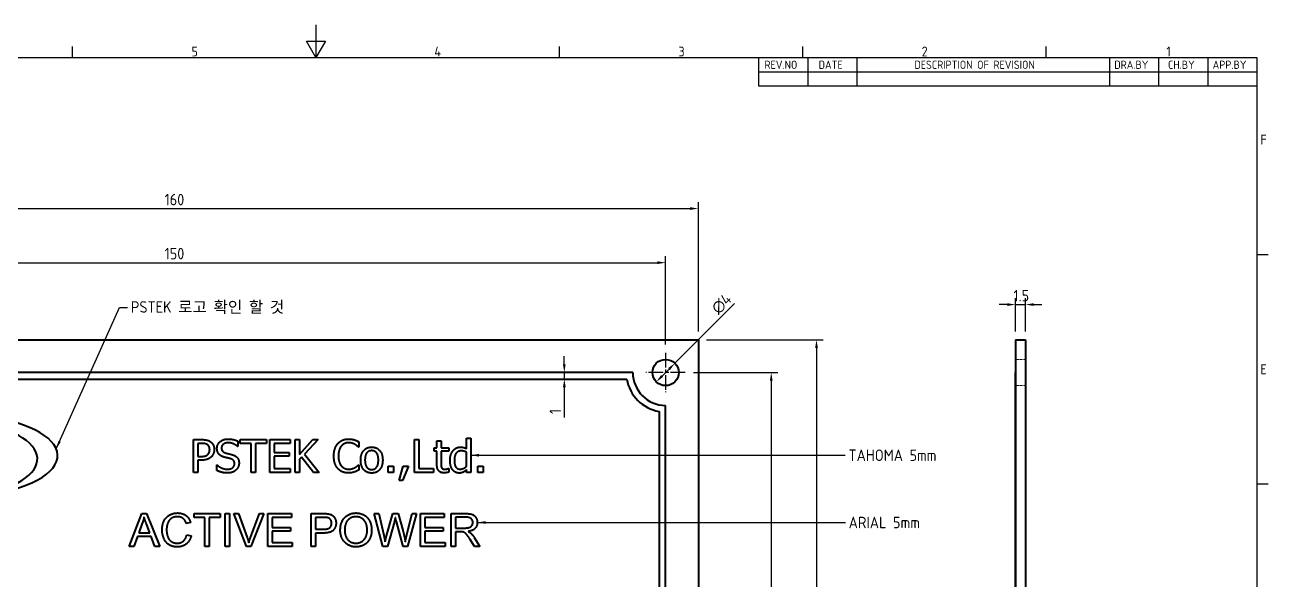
# Model space of a CAD drawing. Header units: millimetres. Extents: x 0 to 297, y 0 to 210.
# Drawn here: x 104.1 to 293.7, y 125.3 to 210 of the extents above; entities that cross this region are included whole.
import ezdxf

# ---------------------------------------------------------------- set-up
doc = ezdxf.new("R2010")
doc.units = ezdxf.units.MM
doc.header["$LTSCALE"] = 0.5
doc.linetypes.add('CHAIN', pattern=[0.3543, 0.2362, -0.0295, 0.0591, -0.0295])
doc.linetypes.add('DASHED', pattern=[0.2067, 0.1654, -0.0413])
doc.layers.get('0').update_dxf_attribs({"color": 3, "lineweight": 25})
for name, color, linetype, lineweight in [('가려진 것(ISO)', 2, 'DASHED', 18), ('가려진 좁은 것(ISO)', 2, 'DASHED', 18), ('가시적인 것(ISO)', 3, 'Continuous', 40), ('경계(ISO)', 7, 'Continuous', 25), ('기호(ISO)', 5, 'Continuous', 25), ('중심 표식(ISO)', 1, 'Continuous', 25), ('치수(ISO)', 2, 'Continuous', 25)]:
    doc.layers.add(name, color=color, linetype=linetype, lineweight=lineweight)
doc.styles.add('ISO Proportiona M2B', font='isocp.shx')
doc.styles.add('문자 텍스트_M2B', font='isocp.shx')
doc.styles.add('치수 텍스트_PSTEK_POSCO', font='isocp.shx')
doc.dimstyles.new('치수_PSTEK_POSCO', dxfattribs={"dimscale": 0.5, "dimtxt": 3.5, "dimasz": 2.5, "dimexe": 2, "dimexo": 2.5, "dimgap": 1, "dimtad": 1, "dimrnd": 1e-08, "dimdsep": 46, "dimtxsty": '치수 텍스트_PSTEK_POSCO', "dimcen": 0.09, "dimdle": 10, "dimclrd": 7, "dimclre": 7, "dimclrt": 2, "dimadec": 1, "dimazin": 2, "dimtfac": 1, "dimtmove": 0, "dimatfit": 3, "dimfxl": 0, "dimtolj": 1, "dimlwd": -1, "dimlwe": -1, "dimarcsym": 0})
doc.dimstyles.new('치수_PSTEK_POSCO$7', dxfattribs={"dimscale": 0.5, "dimtxt": 3.5, "dimasz": 2.5, "dimexe": 2, "dimexo": 2.5, "dimgap": 1, "dimtad": 1, "dimrnd": 1e-08, "dimdsep": 46, "dimtxsty": '치수 텍스트_PSTEK_POSCO', "dimcen": 0.09, "dimdle": 10, "dimclrd": 7, "dimclre": 7, "dimclrt": 2, "dimadec": 1, "dimazin": 2, "dimtfac": 1, "dimtmove": 0, "dimatfit": 3, "dimfxl": 0, "dimtolj": 1, "dimlwd": -1, "dimlwe": -1, "dimarcsym": 0})

# ---------------------------------------------------------------- blocks, each defined once
blk = doc.blocks.new('경계 Default Border')
at = {"layer": '경계(ISO)'}
for p, q in [((222.75, 410), (222.75, 413.4)), ((371.25, 410), (371.25, 413.4)), ((445.5, 410), (445.5, 413.4)), ((519.75, 410), (519.75, 413.4)), ((584, 350), (587.4, 350)), ((584, 280), (587.4, 280))]:
    blk.add_line(p, q, dxfattribs=at)
at = {"layer": '경계(ISO)', "flags": 128}
for points in [[(297, 420), (297, 410), (294.11, 415), (299.89, 415), (297, 410)], [(10, 10), (10, 410), (584, 410), (584, 10), (10, 10)]]:
    blk.add_lwpolyline(points, dxfattribs=at)
at = {"layer": '경계(ISO)', "color": 2, "char_height": 3, "attachment_point": 7, "style": '문자 텍스트_M2B'}
for s, insert in [('5', (259.02, 410.37)), ('4', (333.1, 410.4)), ('3', (407.54, 410.37)), ('2', (481.75, 410.37)), ('1', (556.36, 410.4)), ('F', (585.04, 383.5)), ('E', (585.04, 313.47))]:
    blk.add_mtext(s, dxfattribs=dict(at, insert=insert))
blk = doc.blocks.new('리비전 내역')
at = {"layer": '기호(ISO)'}
for p, q in [((432, 410), (584, 410)), ((432, 410), (432, 405.72)), ((447, 410), (447, 405.72)), ((462, 410), (462, 405.72)), ((539, 410), (539, 405.72)), ((554, 410), (554, 405.72)), ((569, 410), (569, 405.72)), ((584, 410), (584, 405.72)), ((432, 405.72), (584, 405.72)), ((432, 405.72), (432, 401.44)), ((447, 405.72), (447, 401.44)), ((462, 405.72), (462, 401.44)), ((539, 405.72), (539, 401.44)), ((554, 405.72), (554, 401.44)), ((569, 405.72), (569, 401.44)), ((584, 405.72), (584, 401.44)), ((432, 401.44), (584, 401.44))]:
    blk.add_line(p, q, dxfattribs=at)
at = {"layer": '기호(ISO)', "color": 2, "char_height": 2.5, "attachment_point": 7, "style": 'ISO Proportiona M2B'}
for s, insert in [('REV.NO', (433.79, 406.58)), ('DATE', (450.31, 406.58)), ('DESCRIPTION OF REVISION', (479.51, 406.58)), ('DRA.BY', (540.48, 406.58)), ('CH.BY', (556.86, 406.58)), ('APP.BY', (570.48, 406.58))]:
    blk.add_mtext(s, dxfattribs=dict(at, insert=insert))
blk = doc.blocks.new('*D22')
at = {"layer": 'Defpoints', "color": 0, "transparency": 16777216}
for p in [(201.81, 173.74), (51.81, 159.99), (201.81, 159.99)]:
    blk.add_point(p, dxfattribs=at)
at = {"layer": '치수(ISO)', "color": 7, "transparency": 16777216}
for p, q in [((51.81, 161.24), (51.81, 174.74)), ((201.81, 161.24), (201.81, 174.74)), ((53.06, 173.74), (200.56, 173.74))]:
    blk.add_line(p, q, dxfattribs=at)
for points in [[(53.06, 173.95), (53.06, 173.53), (51.81, 173.74)], [(200.56, 173.95), (200.56, 173.53), (201.81, 173.74)]]:
    blk.add_solid(points, dxfattribs=at)
at = {"layer": '치수(ISO)', "color": 2, "transparency": 16777216, "insert": (125.41, 175.12), "char_height": 1.75, "attachment_point": 4, "style": '치수 텍스트_PSTEK_POSCO'}
blk.add_mtext('\\A1;150', dxfattribs=at)
blk = doc.blocks.new('*D23')
at = {"layer": 'Defpoints', "color": 0, "transparency": 16777216}
for p in [(206.81, 181.99), (46.81, 161.99), (206.81, 161.99)]:
    blk.add_point(p, dxfattribs=at)
at = {"layer": '치수(ISO)', "color": 7, "transparency": 16777216}
for p, q in [((46.81, 163.24), (46.81, 182.99)), ((206.81, 163.24), (206.81, 182.99)), ((48.06, 181.99), (205.56, 181.99))]:
    blk.add_line(p, q, dxfattribs=at)
for points in [[(48.06, 182.2), (48.06, 181.78), (46.81, 181.99)], [(205.56, 182.2), (205.56, 181.78), (206.81, 181.99)]]:
    blk.add_solid(points, dxfattribs=at)
at = {"layer": '치수(ISO)', "color": 2, "transparency": 16777216, "insert": (125.41, 183.36), "char_height": 1.75, "attachment_point": 4, "style": '치수 텍스트_PSTEK_POSCO'}
blk.add_mtext('\\A1;160', dxfattribs=at)
blk = doc.blocks.new('*D24')
at = {"layer": 'Defpoints', "color": 0, "transparency": 16777216}
for p in [(204.81, 156.99), (204.81, 46.99), (217.93, 46.99)]:
    blk.add_point(p, dxfattribs=at)
at = {"layer": '치수(ISO)', "color": 7, "transparency": 16777216}
for p, q in [((206.06, 156.99), (218.93, 156.99)), ((217.93, 155.74), (217.93, 48.24)), ((206.06, 46.99), (218.93, 46.99))]:
    blk.add_line(p, q, dxfattribs=at)
for points in [[(217.72, 155.74), (218.14, 155.74), (217.93, 156.99)], [(217.72, 48.24), (218.14, 48.24), (217.93, 46.99)]]:
    blk.add_solid(points, dxfattribs=at)
at = {"layer": '치수(ISO)', "color": 2, "transparency": 16777216, "insert": (216.56, 100.76), "char_height": 1.75, "attachment_point": 4, "rotation": 90, "style": '치수 텍스트_PSTEK_POSCO'}
blk.add_mtext('\\A1;110', dxfattribs=at)
blk = doc.blocks.new('*D25')
at = {"layer": 'Defpoints', "color": 0, "transparency": 16777216}
for p in [(206.81, 161.99), (206.81, 41.99), (224.83, 41.99)]:
    blk.add_point(p, dxfattribs=at)
at = {"layer": '치수(ISO)', "color": 7, "transparency": 16777216}
for p, q in [((208.06, 161.99), (225.83, 161.99)), ((224.83, 160.74), (224.83, 43.24)), ((208.06, 41.99), (225.83, 41.99))]:
    blk.add_line(p, q, dxfattribs=at)
for points in [[(224.62, 160.74), (225.04, 160.74), (224.83, 161.99)], [(224.62, 43.24), (225.04, 43.24), (224.83, 41.99)]]:
    blk.add_solid(points, dxfattribs=at)
at = {"layer": '치수(ISO)', "color": 2, "transparency": 16777216, "insert": (223.46, 100.59), "char_height": 1.75, "attachment_point": 4, "rotation": 90, "style": '치수 텍스트_PSTEK_POSCO'}
blk.add_mtext('\\A1;120', dxfattribs=at)
blk = doc.blocks.new('*D33')
at = {"layer": 'Defpoints', "color": 0, "transparency": 16777216}
for p in [(186.37, 156.99), (188.57, 156.99), (188.63, 155.99)]:
    blk.add_point(p, dxfattribs=at)
at = {"layer": '치수(ISO)', "color": 7, "transparency": 16777216}
for p, q in [((186.37, 158.24), (186.37, 159.49)), ((186.37, 156.99), (186.37, 155.99)), ((186.37, 154.74), (186.37, 150.15))]:
    blk.add_line(p, q, dxfattribs=at)
for points in [[(186.16, 158.24), (186.58, 158.24), (186.37, 156.99)], [(186.16, 154.74), (186.58, 154.74), (186.37, 155.99)]]:
    blk.add_solid(points, dxfattribs=at)
at = {"layer": '치수(ISO)', "color": 2, "transparency": 16777216, "insert": (184.99, 150.65), "char_height": 1.75, "attachment_point": 4, "rotation": 90, "style": '치수 텍스트_PSTEK_POSCO'}
blk.add_mtext('\\A1;1', dxfattribs=at)
blk = doc.blocks.new('*D36')
at = {"layer": 'Defpoints', "color": 0, "transparency": 16777216}
for p in [(203.23, 158.4), (200.4, 155.57)]:
    blk.add_point(p, dxfattribs=at)
at = {"layer": '치수(ISO)', "color": 7, "transparency": 16777216}
for p, q in [((203.23, 158.4), (212.32, 167.49)), ((201.28, 156.46), (202.34, 157.52))]:
    blk.add_line(p, q, dxfattribs=at)
for points in [[(202.2, 157.67), (202.49, 157.37), (203.23, 158.4)], [(201.14, 156.61), (201.43, 156.31), (200.4, 155.57)]]:
    blk.add_solid(points, dxfattribs=at)
at = {"layer": '치수(ISO)', "color": 2, "transparency": 16777216, "insert": (209.26, 166.38), "char_height": 1.75, "attachment_point": 4, "rotation": 45, "style": '치수 텍스트_PSTEK_POSCO'}
blk.add_mtext('\\A1;∅4', dxfattribs=at)
blk = doc.blocks.new('*D37')
at = {"layer": 'Defpoints', "color": 0, "transparency": 16777216}
for p in [(256.69, 167.35), (255.19, 161.99), (256.69, 161.99)]:
    blk.add_point(p, dxfattribs=at)
at = {"layer": '치수(ISO)', "color": 7, "transparency": 16777216}
for p, q in [((253.94, 167.35), (252.69, 167.35)), ((255.19, 163.24), (255.19, 168.35)), ((255.19, 167.35), (256.69, 167.35)), ((256.69, 163.24), (256.69, 168.35)), ((257.94, 167.35), (259.19, 167.35))]:
    blk.add_line(p, q, dxfattribs=at)
for points in [[(253.94, 167.56), (253.94, 167.14), (255.19, 167.35)], [(257.94, 167.56), (257.94, 167.14), (256.69, 167.35)]]:
    blk.add_solid(points, dxfattribs=at)
at = {"layer": '치수(ISO)', "color": 2, "transparency": 16777216, "insert": (254.86, 168.72), "char_height": 1.75, "attachment_point": 4, "style": '치수 텍스트_PSTEK_POSCO'}
blk.add_mtext('\\A1;1.5', dxfattribs=at)

msp = doc.modelspace()

# ---------------------------------------------------------------- linework, layer by layer
at = {"layer": '가려진 것(ISO)', "ltscale": 5.71399}
for p, q in [((255.1935, 158.9881), (256.6935, 158.9881)), ((255.1935, 154.9881), (256.6935, 154.9881))]:
    msp.add_line(p, q, dxfattribs=at)
at = {"layer": '가려진 것(ISO)', "ltscale": 0.037994}
for p, q in [((255.1935, 155.9881), (255.1835, 155.9881)), ((255.1935, 151.072), (255.1835, 151.072)), ((255.1935, 150.6432), (255.1835, 150.6432)), ((255.1935, 149.8652), (255.1835, 149.8652)), ((255.1935, 147.0465), (255.1835, 147.0465)), ((255.1935, 146.8684), (255.1835, 146.8684)), ((255.2035, 146.9881), (255.1935, 146.9881)), ((255.2035, 146.8544), (255.1935, 146.8544)), ((255.2035, 146.7653), (255.1935, 146.7653)), ((255.2035, 146.7248), (255.1935, 146.7248)), ((255.2035, 146.5951), (255.1935, 146.5951)), ((255.2035, 146.5303), (255.1935, 146.5303)), ((255.2035, 146.433), (255.1935, 146.433)), ((255.2035, 146.2872), (255.1935, 146.2872)), ((255.2035, 146.2791), (255.1935, 146.2791)), ((255.2035, 146.1899), (255.1935, 146.1899)), ((255.2035, 146.1737), (255.1935, 146.1737)), ((255.2035, 145.7361), (255.1935, 145.7361)), ((255.2035, 145.6308), (255.1935, 145.6308)), ((255.2035, 145.6226), (255.1935, 145.6226)), ((255.2035, 145.5173), (255.1935, 145.5173)), ((255.2035, 145.3674), (255.1935, 145.3674)), ((255.2035, 145.0797), (255.1935, 145.0797)), ((255.2035, 145.0432), (255.1935, 145.0432)), ((255.2035, 144.9946), (255.1935, 144.9946)), ((255.2035, 144.8447), (255.1935, 144.8447)), ((255.2035, 144.8042), (255.1935, 144.8042)), ((255.2035, 144.5327), (255.1935, 144.5327)), ((255.2035, 144.4962), (255.1935, 144.4962)), ((255.2035, 144.4679), (255.1935, 144.4679)), ((255.2035, 144.2126), (255.1935, 144.2126)), ((255.2035, 144.1964), (255.1935, 144.1964)), ((255.1935, 143.9881), (255.1835, 143.9881)), ((255.1935, 142.9249), (255.1835, 142.9249)), ((255.1935, 142.4338), (255.1835, 142.4338)), ((255.2035, 144.091), (255.1935, 144.091)), ((255.2035, 143.7628), (255.1935, 143.7628)), ((255.2035, 143.6291), (255.1935, 143.6291)), ((255.2035, 142.8998), (255.1935, 142.8998)), ((255.2035, 142.7215), (255.1935, 142.7215)), ((255.2035, 142.6769), (255.1935, 142.6769)), ((255.2035, 142.4987), (255.1935, 142.4987)), ((255.2035, 142.4784), (255.1935, 142.4784)), ((255.2035, 142.365), (255.1935, 142.365)), ((255.2035, 142.3568), (255.1935, 142.3568)), ((255.2035, 142.2596), (255.1935, 142.2596)), ((255.2035, 142.2515), (255.1935, 142.2515)), ((255.2035, 142.2434), (255.1935, 142.2434)), ((255.2035, 142.2029), (255.1935, 142.2029)), ((255.1935, 141.9299), (255.1835, 141.9299)), ((255.1935, 140.719), (255.1835, 140.719)), ((255.1935, 140.7096), (255.1835, 140.7096)), ((255.2035, 142.1462), (255.1935, 142.1462)), ((255.2035, 142.1056), (255.1935, 142.1056)), ((255.2035, 142.0651), (255.1935, 142.0651)), ((255.2035, 141.822), (255.1935, 141.822)), ((255.2035, 141.7977), (255.1935, 141.7977)), ((255.2035, 141.7653), (255.1935, 141.7653)), ((255.2035, 141.6923), (255.1935, 141.6923)), ((255.2035, 141.6761), (255.1935, 141.6761)), ((255.2035, 141.6599), (255.1935, 141.6599)), ((255.2035, 140.5214), (255.1935, 140.5214)), ((255.1935, 139.5899), (255.1835, 139.5899)), ((255.1935, 139.3749), (255.1835, 139.3749)), ((255.1935, 139.3545), (255.1835, 139.3545)), ((255.1935, 138.767), (255.1835, 138.767)), ((255.1935, 138.6722), (255.1835, 138.6722)), ((255.1935, 138.6558), (255.1835, 138.6558)), ((255.1935, 138.442), (255.1835, 138.442)), ((255.1935, 137.5607), (255.1835, 137.5607)), ((255.1935, 137.4779), (255.1835, 137.4779)), ((255.1935, 137.0291), (255.1835, 137.0291)), ((255.1935, 135.9659), (255.1835, 135.9659)), ((255.2035, 135.5739), (255.1935, 135.5739)), ((255.2035, 135.4862), (255.1935, 135.4862)), ((255.2035, 135.4367), (255.1935, 135.4367)), ((255.2035, 135.1876), (255.1935, 135.1876)), ((255.2035, 135.173), (255.1935, 135.173)), ((255.2035, 135.1701), (255.1935, 135.1701)), ((255.2035, 135.1672), (255.1935, 135.1672)), ((255.2035, 135.1468), (255.1935, 135.1468)), ((255.2035, 135.1294), (255.1935, 135.1294)), ((255.2035, 135.1119), (255.1935, 135.1119)), ((255.2035, 135.109), (255.1935, 135.109)), ((255.2035, 135.077), (255.1935, 135.077)), ((255.2035, 135.0741), (255.1935, 135.0741)), ((255.2035, 135.0625), (255.1935, 135.0625)), ((255.2035, 135.048), (255.1935, 135.048)), ((255.2035, 135.0451), (255.1935, 135.0451)), ((255.2035, 135.0421), (255.1935, 135.0421)), ((255.2035, 135.0305), (255.1935, 135.0305)), ((255.2035, 135.006), (255.1935, 135.006)), ((255.2035, 135.0043), (255.1935, 135.0043)), ((255.2035, 134.9603), (255.1935, 134.9603)), ((255.2035, 134.9491), (255.1935, 134.9491)), ((255.2035, 134.9336), (255.1935, 134.9336)), ((255.2035, 134.9142), (255.1935, 134.9142)), ((255.2035, 134.8955), (255.1935, 134.8955)), ((255.2035, 134.8841), (255.1935, 134.8841)), ((255.2035, 134.7077), (255.1935, 134.7077)), ((255.2035, 134.6786), (255.1935, 134.6786)), ((255.2035, 134.5943), (255.1935, 134.5943)), ((255.2035, 134.5768), (255.1935, 134.5768)), ((255.2035, 134.5274), (255.1935, 134.5274)), ((255.2035, 134.4983), (255.1935, 134.4983)), ((255.2035, 134.4605), (255.1935, 134.4605)), ((255.2035, 134.3965), (255.1935, 134.3965)), ((255.2035, 134.3907), (255.1935, 134.3907)), ((255.2035, 134.3326), (255.1935, 134.3326)), ((255.2035, 134.2977), (255.1935, 134.2977)), ((255.2035, 134.2918), (255.1935, 134.2918)), ((255.2035, 134.2569), (255.1935, 134.2569)), ((255.2035, 134.2424), (255.1935, 134.2424)), ((255.2035, 134.2279), (255.1935, 134.2279)), ((255.2035, 134.2133), (255.1935, 134.2133)), ((255.2035, 134.1901), (255.1935, 134.1901)), ((255.2035, 134.1181), (255.1935, 134.1181)), ((255.2035, 134.0417), (255.1935, 134.0417)), ((255.2035, 134.0388), (255.1935, 134.0388)), ((255.2035, 133.9923), (255.1935, 133.9923)), ((255.2035, 133.9894), (255.1935, 133.9894)), ((255.2035, 133.9618), (255.1935, 133.9618)), ((255.2035, 133.8847), (255.1935, 133.8847)), ((255.2035, 133.716), (255.1935, 133.716)), ((255.2035, 133.6899), (255.1935, 133.6899)), ((255.2035, 133.655), (255.1935, 133.655)), ((255.2035, 133.652), (255.1935, 133.652)), ((255.2035, 133.6142), (255.1935, 133.6142)), ((255.2035, 133.5881), (255.1935, 133.5881)), ((255.2035, 133.4281), (255.1935, 133.4281)), ((255.2035, 133.4078), (255.1935, 133.4078)), ((255.2035, 133.3673), (255.1935, 133.3673)), ((255.2035, 133.3583), (255.1935, 133.3583)), ((255.2035, 133.3176), (255.1935, 133.3176)), ((255.2035, 133.2798), (255.1935, 133.2798)), ((255.2035, 133.2797), (255.1935, 133.2797)), ((255.2035, 133.2711), (255.1935, 133.2711)), ((255.2035, 133.2594), (255.1935, 133.2594)), ((255.2035, 133.242), (255.1935, 133.242)), ((255.2035, 133.2245), (255.1935, 133.2245)), ((255.2035, 133.1082), (255.1935, 133.1082)), ((255.2035, 133.0966), (255.1935, 133.0966)), ((255.2035, 133.0646), (255.1935, 133.0646)), ((255.2035, 133.021), (255.1935, 133.021)), ((255.2035, 132.925), (255.1935, 132.925)), ((255.2035, 132.8785), (255.1935, 132.8785)), ((255.2035, 132.8639), (255.1935, 132.8639)), ((255.2035, 132.861), (255.1935, 132.861)), ((255.2035, 132.8302), (255.1935, 132.8302)), ((255.2035, 132.7766), (255.1935, 132.7766)), ((255.2035, 132.7614), (255.1935, 132.7614)), ((255.2035, 132.7331), (255.1935, 132.7331)), ((255.1935, 131.8128), (255.1835, 131.8128)), ((255.2035, 132.708), (255.1935, 132.708)), ((255.2035, 132.6852), (255.1935, 132.6852)), ((255.2035, 132.5365), (255.1935, 132.5365)), ((255.2035, 132.5175), (255.1935, 132.5175)), ((255.2035, 132.5137), (255.1935, 132.5137)), ((255.2035, 132.4422), (255.1935, 132.4422)), ((255.2035, 132.3957), (255.1935, 132.3957)), ((255.2035, 132.2431), (255.1935, 132.2431)), ((255.2035, 132.0754), (255.1935, 132.0754)), ((255.2035, 131.9992), (255.1935, 131.9992)), ((255.2035, 131.1836), (255.1935, 131.1836)), ((255.2035, 131.0769), (255.1935, 131.0769)), ((255.2035, 131.0388), (255.1935, 131.0388)), ((255.2035, 130.9702), (255.1935, 130.9702)), ((255.2035, 130.4862), (255.1935, 130.4862)), ((255.2035, 130.4024), (255.1935, 130.4024))]:
    msp.add_line(p, q, dxfattribs=at)
at = {"layer": '가려진 것(ISO)', "ltscale": 13.761047}
msp.add_line((255.2035, 146.9881), (255.2035, 142.7215), dxfattribs=at)
at = {"layer": '가려진 것(ISO)', "ltscale": 3.642594}
msp.add_line((255.2035, 142.7215), (255.2035, 141.7653), dxfattribs=at)
at = {"layer": '가려진 것(ISO)', "ltscale": 4.71647}
msp.add_line((255.2035, 141.6599), (255.2035, 140.5214), dxfattribs=at)
at = {"layer": '가려진 것(ISO)', "ltscale": 6.141645}
msp.add_line((255.2035, 131.8467), (255.2035, 130.4862), dxfattribs=at)
at = {"layer": '가려진 것(ISO)', "ltscale": 2.146975}
msp.add_open_spline([(255.2035, 141.7653), (255.2035, 141.7238), (255.2035, 141.704), (255.2035, 141.6686), (255.2035, 141.6634), (255.2035, 141.6599)], degree=3, knots=[-0.045557975, -0.045557975, -0.045557975, -0.045557975, -0.0331323017, -0.0331323017, 0, 0, 0, 0], dxfattribs=at)
at = {"layer": '가려진 것(ISO)', "ltscale": 2.608099}
msp.add_open_spline([(255.2035, 135.5739), (255.2035, 135.5676), (255.2035, 135.5583), (255.2035, 135.5134), (255.2035, 135.5007), (255.2035, 135.4862)], degree=3, knots=[-0.810445544, -0.810445544, -0.810445544, -0.810445544, -0.633998641, -0.633998641, -0.577875403, -0.577875403, -0.577875403, -0.577875403], dxfattribs=at)
at = {"layer": '가려진 것(ISO)', "ltscale": 12.419919}
msp.add_open_spline([(255.2035, 135.4862), (255.2035, 135.4638), (255.2035, 135.4302), (255.2035, 135.2903), (255.2035, 135.2121), (255.2035, 134.9628), (255.2035, 134.7941), (255.2035, 134.5026), (255.2035, 134.3155), (255.2035, 134.1219)], degree=3, knots=[-0.160400154, -0.160400154, -0.160400154, -0.160400154, -0.12035062, -0.12035062, -0.094755717, -0.094755717, -0.058070888, -0.058070888, 0, 0, 0, 0], dxfattribs=at)
at = {"layer": '가려진 것(ISO)', "ltscale": 10.480881}
msp.add_open_spline([(255.2035, 134.1219), (255.2035, 133.9696), (255.2035, 133.8193), (255.2035, 133.5365), (255.2035, 133.4107), (255.2035, 133.1629), (255.2035, 133.061), (255.2035, 132.861), (255.2035, 132.7961), (255.2035, 132.7614)], degree=3, knots=[-0.216925699, -0.216925699, -0.216925699, -0.216925699, -0.171484009, -0.171484009, -0.127789372, -0.127789372, -0.076000963, -0.076000963, 0, 0, 0, 0], dxfattribs=at)
at = {"layer": '가려진 것(ISO)', "ltscale": 1.785614}
msp.add_open_spline([(255.2035, 132.7614), (255.2035, 132.7239), (255.2035, 132.682), (255.2035, 132.6004), (255.2035, 132.559), (255.2035, 132.5137)], degree=3, knots=[-0.0462646912, -0.0462646912, -0.0462646912, -0.0462646912, -0.0204934802, -0.0204934802, 0, 0, 0, 0], dxfattribs=at)
at = {"layer": '가려진 것(ISO)', "ltscale": 3.298642}
msp.add_open_spline([(255.2035, 132.5137), (255.2035, 132.4207), (255.2035, 132.3195), (255.2035, 132.097), (255.2035, 131.9734), (255.2035, 131.8467)], degree=3, knots=[-0.086452578, -0.086452578, -0.086452578, -0.086452578, -0.0452874989, -0.0452874989, 0, 0, 0, 0], dxfattribs=at)
at = {"layer": '가려진 것(ISO)', "ltscale": 2.513129}
msp.add_open_spline([(255.2035, 130.4862), (255.2035, 130.4298), (255.2035, 130.4134), (255.2035, 130.4024)], degree=3, dxfattribs=at)
at = {"layer": '가려진 좁은 것(ISO)', "ltscale": 0.037994}
for p, q in [((255.2035, 146.4533), (255.1935, 146.4533)), ((255.2035, 146.1656), (255.1935, 146.1656)), ((255.2035, 146.0481), (255.1935, 146.0481)), ((255.2035, 145.9995), (255.1935, 145.9995)), ((255.2035, 145.7726), (255.1935, 145.7726)), ((255.2035, 145.493), (255.1935, 145.493)), ((255.2035, 145.4241), (255.1935, 145.4241)), ((255.2035, 145.258), (255.1935, 145.258)), ((255.2035, 145.2377), (255.1935, 145.2377)), ((255.2035, 145.1), (255.1935, 145.1)), ((255.2035, 144.715), (255.1935, 144.715)), ((255.2035, 144.5205), (255.1935, 144.5205)), ((255.2035, 144.4517), (255.1935, 144.4517)), ((255.2035, 144.2612), (255.1935, 144.2612)), ((255.2035, 144.1478), (255.1935, 144.1478)), ((255.2035, 144.0789), (255.1935, 144.0789)), ((255.2035, 143.852), (255.1935, 143.852)), ((255.2035, 143.6413), (255.1935, 143.6413)), ((255.2035, 143.6251), (255.1935, 143.6251)), ((255.2035, 143.6129), (255.1935, 143.6129)), ((255.2035, 143.2077), (255.1935, 143.2077)), ((255.2035, 143.1915), (255.1935, 143.1915)), ((255.2035, 143.0862), (255.1935, 143.0862)), ((255.2035, 142.916), (255.1935, 142.916)), ((255.2035, 142.7499), (255.1935, 142.7499)), ((255.2035, 142.3325), (255.1935, 142.3325)), ((255.1935, 141.8618), (255.1835, 141.8618)), ((255.2035, 142.1624), (255.1935, 142.1624)), ((255.2035, 142.1299), (255.1935, 142.1299)), ((255.2035, 141.7936), (255.1935, 141.7936)), ((255.1935, 139.7354), (255.1835, 139.7354)), ((255.2035, 135.1003), (255.1935, 135.1003)), ((255.2035, 135.0392), (255.1935, 135.0392)), ((255.2035, 134.9927), (255.1935, 134.9927)), ((255.2035, 134.984), (255.1935, 134.984)), ((255.2035, 134.9694), (255.1935, 134.9694)), ((255.2035, 134.9549), (255.1935, 134.9549)), ((255.2035, 134.8498), (255.1935, 134.8498)), ((255.2035, 134.8269), (255.1935, 134.8269)), ((255.2035, 134.7426), (255.1935, 134.7426)), ((255.2035, 134.7106), (255.1935, 134.7106)), ((255.2035, 134.4431), (255.1935, 134.4431)), ((255.2035, 134.4111), (255.1935, 134.4111)), ((255.2035, 134.3413), (255.1935, 134.3413)), ((255.2035, 134.2972), (255.1935, 134.2972)), ((255.2035, 134.1959), (255.1935, 134.1959)), ((255.2035, 134.1219), (255.1935, 134.1219)), ((255.2035, 134.0381), (255.1935, 134.0381)), ((255.2035, 134.019), (255.1935, 134.019)), ((255.2035, 134.0039), (255.1935, 134.0039)), ((255.2035, 134.0038), (255.1935, 134.0038)), ((255.2035, 134.001), (255.1935, 134.001)), ((255.2035, 133.9865), (255.1935, 133.9865)), ((255.2035, 133.9603), (255.1935, 133.9603)), ((255.2035, 133.9237), (255.1935, 133.9237)), ((255.2035, 133.8789), (255.1935, 133.8789)), ((255.2035, 133.8265), (255.1935, 133.8265)), ((255.2035, 133.6666), (255.1935, 133.6666)), ((255.2035, 133.3438), (255.1935, 133.3438)), ((255.2035, 133.3292), (255.1935, 133.3292)), ((255.2035, 133.2304), (255.1935, 133.2304)), ((255.2035, 133.1664), (255.1935, 133.1664)), ((255.2035, 133.1431), (255.1935, 133.1431)), ((255.2035, 133.0281), (255.1935, 133.0281)), ((255.2035, 133.0243), (255.1935, 133.0243)), ((255.2035, 132.9862), (255.1935, 132.9862)), ((255.2035, 132.9786), (255.1935, 132.9786)), ((255.2035, 132.9557), (255.1935, 132.9557)), ((255.2035, 132.9425), (255.1935, 132.9425)), ((255.2035, 132.9214), (255.1935, 132.9214)), ((255.2035, 132.9138), (255.1935, 132.9138)), ((255.2035, 132.8407), (255.1935, 132.8407)), ((255.2035, 132.8349), (255.1935, 132.8349)), ((255.2035, 132.2736), (255.1935, 132.2736)), ((255.2035, 132.2088), (255.1935, 132.2088)), ((255.2035, 132.1097), (255.1935, 132.1097)), ((255.2035, 131.8544), (255.1935, 131.8544)), ((255.2035, 131.8467), (255.1935, 131.8467)), ((255.2035, 131.5266), (255.1935, 131.5266))]:
    msp.add_line(p, q, dxfattribs=at)
at = {"layer": '가시적인 것(ISO)'}
for p, q in [((46.8147, 161.9881), (206.8147, 161.9881)), ((206.8147, 161.9881), (206.8147, 41.9881)), ((255.1935, 161.9881), (255.1935, 41.9881)), ((255.1935, 161.9881), (256.6935, 161.9881)), ((256.6935, 161.9881), (256.6935, 41.9881)), ((196.8147, 156.9881), (56.8147, 156.9881)), ((57.7307, 155.9881), (195.8986, 155.9881)), ((255.1835, 151.9881), (255.1835, 156.9881)), ((255.1935, 156.9881), (255.1835, 156.9881)), ((201.8147, 51.9881), (201.8147, 151.9881)), ((255.1835, 51.9881), (255.1835, 151.9881)), ((255.1935, 151.9881), (255.1835, 151.9881)), ((200.8147, 151.072), (200.8147, 52.9042)), ((129.8211, 146.7653), (131.0772, 146.7653)), ((129.8211, 141.7653), (129.8211, 146.7653)), ((130.4857, 146.1899), (130.4857, 144.1964)), ((131.0367, 146.1899), (130.4857, 146.1899)), ((136.5716, 146.5303), (136.5716, 145.7361)), ((136.9322, 146.1737), (136.9322, 146.7653)), ((136.9322, 146.7653), (140.9516, 146.7653)), ((138.6096, 146.1737), (136.9322, 146.1737)), ((138.6096, 141.7653), (138.6096, 146.1737)), ((140.9516, 146.1737), (139.2741, 146.1737)), ((139.2741, 146.1737), (139.2741, 141.7653)), ((140.9516, 146.7653), (140.9516, 146.1737)), ((141.4581, 141.7653), (141.4581, 146.7653)), ((141.4581, 146.7653), (144.5861, 146.7653)), ((144.5861, 146.1737), (142.1226, 146.1737)), ((142.1226, 146.1737), (142.1226, 144.8042)), ((144.5861, 146.7653), (144.5861, 146.1737)), ((145.3155, 141.7653), (145.3155, 146.7653)), ((145.3155, 146.7653), (145.98, 146.7653)), ((145.98, 146.7653), (145.98, 144.4679)), ((145.98, 144.4679), (148.0302, 146.7653)), ((148.8406, 146.7653), (146.7701, 144.5327)), ((148.0302, 146.7653), (148.8406, 146.7653)), ((155.0156, 146.433), (155.0156, 145.6308)), ((163.5327, 141.7653), (163.5327, 146.7653)), ((163.5327, 146.7653), (164.1972, 146.7653)), ((164.1972, 146.7653), (164.1972, 142.3568)), ((166.9443, 145.5173), (166.9443, 146.5951)), ((166.9443, 146.5951), (167.5764, 146.5951)), ((167.5764, 146.5951), (167.5764, 145.5173)), ((171.4581, 145.3674), (171.4581, 146.9881)), ((171.4581, 146.9881), (172.0902, 146.9881)), ((172.0902, 146.9881), (172.0902, 141.7653)), ((130.4857, 144.1964), (130.9395, 144.1964)), ((136.5716, 145.7361), (136.5229, 145.7361)), ((142.1226, 144.8042), (144.42, 144.8042)), ((142.1226, 144.2126), (142.1226, 142.3568)), ((144.42, 144.2126), (142.1226, 144.2126)), ((144.42, 144.8042), (144.42, 144.2126)), ((146.7701, 144.5327), (148.9622, 141.7653)), ((155.0156, 145.6308), (154.963, 145.6308)), ((166.5189, 144.9946), (166.5189, 145.5173)), ((166.5189, 145.5173), (166.9443, 145.5173)), ((166.9443, 144.9946), (166.5189, 144.9946)), ((166.9443, 142.916), (166.9443, 144.9946)), ((167.5764, 145.5173), (168.7393, 145.5173)), ((167.5764, 144.9946), (167.5764, 143.2077)), ((168.7393, 144.9946), (167.5764, 144.9946)), ((168.7393, 145.5173), (168.7393, 144.9946)), ((171.4581, 142.6769), (171.4581, 144.8447)), ((131.0489, 143.6291), (130.4857, 143.6291)), ((130.4857, 143.6291), (130.4857, 141.7653)), ((133.3665, 142.0651), (133.3665, 142.8998)), ((133.3665, 142.8998), (133.4151, 142.8998)), ((142.1226, 142.3568), (144.5861, 142.3568)), ((144.5861, 142.3568), (144.5861, 141.7653)), ((146.2717, 144.091), (145.98, 143.7628)), ((145.98, 143.7628), (145.98, 141.7653)), ((148.0991, 141.7653), (146.2717, 144.091)), ((154.967, 142.8998), (155.0156, 142.8998)), ((155.0156, 142.8998), (155.0156, 142.1056)), ((159.497, 141.7653), (159.497, 142.7215)), ((159.497, 142.7215), (160.2993, 142.7215)), ((160.2993, 142.7215), (160.2993, 141.7653)), ((161.1907, 140.5214), (161.7822, 142.7215)), ((162.621, 142.7215), (161.681, 140.5214)), ((161.7822, 142.7215), (162.621, 142.7215)), ((164.1972, 142.3568), (166.4297, 142.3568)), ((166.4297, 142.3568), (166.4297, 141.7653)), ((168.7028, 142.365), (168.7393, 142.365)), ((168.7393, 142.365), (168.7393, 141.7977)), ((173.1842, 141.7653), (173.1842, 142.7215)), ((173.1842, 142.7215), (173.9865, 142.7215)), ((173.9865, 142.7215), (173.9865, 141.7653)), ((130.4857, 141.7653), (129.8211, 141.7653)), ((139.2741, 141.7653), (138.6096, 141.7653)), ((144.5861, 141.7653), (141.4581, 141.7653)), ((145.98, 141.7653), (145.3155, 141.7653)), ((148.9622, 141.7653), (148.0991, 141.7653)), ((160.2993, 141.7653), (159.497, 141.7653)), ((161.681, 140.5214), (161.1907, 140.5214)), ((166.4297, 141.7653), (163.5327, 141.7653)), ((171.4581, 141.7653), (171.4581, 142.1462)), ((172.0902, 141.7653), (171.4581, 141.7653)), ((173.9865, 141.7653), (173.1842, 141.7653)), ((120.0216, 130.4862), (121.9423, 135.4862)), ((121.9423, 135.4862), (122.6588, 135.4862)), ((122.6588, 135.4862), (124.7015, 130.4862)), ((129.8996, 134.8955), (129.8996, 135.4862)), ((129.8996, 135.4862), (133.8631, 135.4862)), ((131.546, 134.8955), (129.8996, 134.8955)), ((131.546, 130.4862), (131.546, 134.8955)), ((133.8631, 134.8955), (132.2091, 134.8955)), ((132.2091, 134.8955), (132.2091, 130.4862)), ((133.8631, 135.4862), (133.8631, 134.8955)), ((134.6557, 130.4862), (134.6557, 135.4862)), ((134.6557, 135.4862), (135.3189, 135.4862)), ((135.3189, 135.4862), (135.3189, 130.4862)), ((137.9065, 130.4862), (135.9743, 135.4862)), ((135.9743, 135.4862), (136.6908, 135.4862)), ((136.6908, 135.4862), (137.9904, 131.8544)), ((138.5201, 131.8544), (139.873, 135.4862)), ((140.5475, 135.4862), (138.5887, 130.4862)), ((139.873, 135.4862), (140.5475, 135.4862)), ((141.1573, 130.4862), (141.1573, 135.4862)), ((141.1573, 135.4862), (144.7777, 135.4862)), ((144.7777, 134.8955), (141.8204, 134.8955)), ((141.8204, 134.8955), (141.8204, 133.3673)), ((144.7777, 135.4862), (144.7777, 134.8955)), ((147.7426, 130.4862), (147.7426, 135.4862)), ((147.7426, 135.4862), (149.6291, 135.4862)), ((148.4057, 134.8955), (148.4057, 133.1082)), ((149.6862, 134.8955), (148.4057, 134.8955)), ((158.7106, 130.4862), (157.3844, 135.4862)), ((157.3844, 135.4862), (158.0628, 135.4862)), ((158.0628, 135.4862), (158.825, 132.2088)), ((159.2632, 132.1097), (160.2121, 135.4862)), ((160.2121, 135.4862), (161.0125, 135.4862)), ((161.0125, 135.4862), (161.7289, 132.9557)), ((162.3654, 132.2736), (163.1466, 135.4862)), ((163.8135, 135.4862), (162.4492, 130.4862)), ((163.1466, 135.4862), (163.8135, 135.4862)), ((164.4461, 130.4862), (164.4461, 135.4862)), ((164.4461, 135.4862), (168.0666, 135.4862)), ((168.0666, 134.8955), (165.1093, 134.8955)), ((165.1093, 134.8955), (165.1093, 133.3673)), ((168.0666, 135.4862), (168.0666, 134.8955)), ((169.1032, 130.4862), (169.1032, 135.4862)), ((169.1032, 135.4862), (171.3211, 135.4862)), ((169.7663, 134.9336), (169.7663, 133.2797)), ((171.3478, 134.9336), (169.7663, 134.9336)), ((122.0147, 134.0038), (121.4621, 132.5365)), ((123.1618, 132.5365), (122.6359, 133.9237)), ((129.3737, 134.1181), (128.7221, 133.9618)), ((141.8204, 133.3673), (144.591, 133.3673)), ((141.8204, 132.7766), (141.8204, 131.0769)), ((144.591, 132.7766), (141.8204, 132.7766)), ((144.591, 133.3673), (144.591, 132.7766)), ((148.4057, 133.1082), (149.6977, 133.1082)), ((160.4484, 134.2972), (159.3928, 130.4862)), ((161.8013, 130.4862), (160.7571, 134.2972)), ((165.1093, 133.3673), (167.8798, 133.3673)), ((165.1093, 132.7766), (165.1093, 131.0769)), ((167.8798, 132.7766), (165.1093, 132.7766)), ((167.8798, 133.3673), (167.8798, 132.7766)), ((169.7663, 133.2797), (171.1878, 133.2797)), ((121.2716, 131.9992), (120.7228, 130.4862)), ((123.3676, 131.9992), (121.2716, 131.9992)), ((121.4621, 132.5365), (123.1618, 132.5365)), ((123.9469, 130.4862), (123.3676, 131.9992)), ((128.7945, 132.2431), (129.4576, 132.0754)), ((141.8204, 131.0769), (144.892, 131.0769)), ((144.892, 131.0769), (144.892, 130.4862)), ((149.69, 132.5175), (148.4057, 132.5175)), ((148.4057, 132.5175), (148.4057, 130.4862)), ((165.1093, 131.0769), (168.1809, 131.0769)), ((168.1809, 131.0769), (168.1809, 130.4862)), ((170.5323, 132.708), (169.7663, 132.708)), ((169.7663, 132.708), (169.7663, 130.4862)), ((172.6779, 130.4862), (172.0147, 131.5266)), ((172.6397, 131.8467), (173.5048, 130.4862)), ((120.7228, 130.4862), (120.0216, 130.4862)), ((124.7015, 130.4862), (123.9469, 130.4862)), ((132.2091, 130.4862), (131.546, 130.4862)), ((135.3189, 130.4862), (134.6557, 130.4862)), ((138.5887, 130.4862), (137.9065, 130.4862)), ((144.892, 130.4862), (141.1573, 130.4862)), ((148.4057, 130.4862), (147.7426, 130.4862)), ((159.3928, 130.4862), (158.7106, 130.4862)), ((162.4492, 130.4862), (161.8013, 130.4862)), ((168.1809, 130.4862), (164.4461, 130.4862)), ((169.7663, 130.4862), (169.1032, 130.4862)), ((173.5048, 130.4862), (172.6779, 130.4862))]:
    msp.add_line(p, q, dxfattribs=at)
msp.add_circle((201.8147, 156.9881), 2, dxfattribs=at)
for radius, start, end in [(6, 189.594068, 260.405932), (5, 180, 270)]:
    msp.add_arc((201.8147, 156.9881), radius, start, end, dxfattribs=at)
for centre, major_axis, ratio, start_param, end_param in [((93.0755, 144.3224), (-16.032, 0), 0.39426006, 1.9462528, 5.83760717), ((91.1693, 143.8203), (14.8527, 0), 0.4069905, 5.25884891, 8.86179915)]:
    msp.add_ellipse(centre, major_axis=major_axis, ratio=ratio, start_param=start_param, end_param=end_param, dxfattribs=at)
for points in [[(131.9281, 145.9995), (131.7701, 146.1048), (131.3487, 146.1899), (131.0367, 146.1899)], [(131.0772, 146.7653), (131.5229, 146.7653), (132.1469, 146.6194), (132.386, 146.4533)], [(132.2887, 145.2377), (132.2887, 145.497), (132.1104, 145.8779), (131.9281, 145.9995)], [(132.386, 146.4533), (132.6656, 146.2628), (132.9816, 145.6753), (132.9816, 145.258)], [(133.403, 145.4241), (133.403, 146.0319), (134.3511, 146.8544), (135.0845, 146.8544)], [(135.1291, 146.2791), (134.6672, 146.2791), (134.0959, 145.8455), (134.0959, 145.493)], [(135.0845, 146.8544), (135.5059, 146.8544), (136.2515, 146.6883), (136.5716, 146.5303)], [(136.5229, 145.7361), (136.2839, 145.9549), (135.5383, 146.2791), (135.1291, 146.2791)], [(151.2231, 144.2612), (151.2231, 144.8893), (151.5432, 145.8212), (151.8471, 146.1656)], [(151.8471, 146.1656), (152.1469, 146.5019), (152.9654, 146.8544), (153.4719, 146.8544)], [(153.4678, 146.2872), (153.1477, 146.2872), (152.5764, 146.0238), (152.3617, 145.7726)], [(154.3998, 146.0481), (154.2093, 146.1534), (153.7596, 146.2872), (153.4678, 146.2872)], [(153.4719, 146.8544), (153.7231, 146.8544), (154.1647, 146.7815), (154.3511, 146.7248)], [(154.3511, 146.7248), (154.5132, 146.6721), (154.8495, 146.5222), (155.0156, 146.433)], [(154.963, 145.6308), (154.8738, 145.7118), (154.5983, 145.9387), (154.3998, 146.0481)], [(130.9395, 144.1964), (131.3446, 144.1964), (131.843, 144.3261), (132.0051, 144.4962)], [(132.544, 144.1478), (132.2847, 143.8925), (131.5837, 143.6291), (131.0489, 143.6291)], [(132.0051, 144.4962), (132.155, 144.6462), (132.2887, 144.9987), (132.2887, 145.2377)], [(132.9816, 145.258), (132.9816, 144.9338), (132.7506, 144.3504), (132.544, 144.1478)], [(133.7271, 144.5205), (133.5732, 144.6867), (133.403, 145.1324), (133.403, 145.4241)], [(134.5537, 144.0789), (134.2944, 144.1478), (133.8852, 144.3544), (133.7271, 144.5205)], [(134.0959, 145.493), (134.0959, 145.1769), (134.4322, 144.8001), (134.7482, 144.715)], [(134.7482, 144.715), (134.9589, 144.6583), (135.5707, 144.5124), (135.7733, 144.4517)], [(135.7733, 144.4517), (136.2879, 144.2936), (136.766, 143.6575), (136.766, 143.1915)], [(151.8511, 142.3325), (151.5513, 142.6567), (151.2231, 143.6291), (151.2231, 144.2612)], [(152.3617, 145.7726), (152.151, 145.5173), (151.916, 144.7434), (151.916, 144.2612)], [(151.916, 144.2612), (151.916, 143.7466), (152.1631, 143.0051), (152.3779, 142.7499)], [(155.3195, 143.6413), (155.3195, 144.5813), (156.2434, 145.6226), (156.997, 145.6226)], [(156.997, 145.0797), (156.5067, 145.0797), (155.9719, 144.3706), (155.9719, 143.6413)], [(156.997, 145.6226), (157.7587, 145.6226), (158.6704, 144.5854), (158.6704, 143.6413)], [(158.0181, 143.6413), (158.0181, 144.3706), (157.4873, 145.0797), (156.997, 145.0797)], [(168.9459, 143.6129), (168.9459, 144.1073), (169.2012, 144.8285), (169.4241, 145.1)], [(169.4241, 145.1), (169.6307, 145.3431), (170.2101, 145.6226), (170.5302, 145.6226)], [(170.6356, 145.0432), (170.1493, 145.0432), (169.5983, 144.3139), (169.5983, 143.6251)], [(170.5302, 145.6226), (170.8098, 145.6226), (171.2271, 145.497), (171.4581, 145.3674)], [(171.4581, 144.8447), (171.2231, 144.9581), (170.8503, 145.0432), (170.6356, 145.0432)], [(133.4151, 142.8998), (133.7434, 142.5919), (134.574, 142.2515), (134.9589, 142.2515)], [(135.4573, 143.852), (135.2263, 143.9168), (134.8414, 144.006), (134.5537, 144.0789)], [(134.9589, 142.2515), (135.51, 142.2515), (136.0732, 142.7094), (136.0732, 143.0862)], [(136.0732, 143.0862), (136.0732, 143.386), (135.7774, 143.7588), (135.4573, 143.852)], [(136.766, 143.1915), (136.766, 142.8957), (136.527, 142.3285), (136.3122, 142.1299)], [(153.4597, 141.6761), (152.9735, 141.6761), (152.151, 142.0043), (151.8511, 142.3325)], [(152.3779, 142.7499), (152.5886, 142.5027), (153.1518, 142.2515), (153.4678, 142.2515)], [(153.4678, 142.2515), (153.7555, 142.2515), (154.2458, 142.3933), (154.4362, 142.4987)], [(154.4362, 142.4987), (154.6186, 142.604), (154.89, 142.8228), (154.967, 142.8998)], [(156.997, 141.6599), (156.215, 141.6599), (155.3195, 142.7256), (155.3195, 143.6413)], [(155.9719, 143.6413), (155.9719, 142.9322), (156.5067, 142.2029), (156.997, 142.2029)], [(158.6704, 143.6413), (158.6704, 142.6932), (157.7587, 141.6599), (156.997, 141.6599)], [(156.997, 142.2029), (157.4832, 142.2029), (158.0181, 142.9201), (158.0181, 143.6413)], [(168.0383, 141.6923), (167.5237, 141.6923), (166.9443, 142.2799), (166.9443, 142.916)], [(167.5764, 143.2077), (167.5764, 142.9241), (167.5967, 142.6121), (167.6656, 142.4784)], [(167.6656, 142.4784), (167.7223, 142.3609), (167.9775, 142.2434), (168.1963, 142.2434)], [(168.1963, 142.2434), (168.3503, 142.2434), (168.638, 142.3366), (168.7028, 142.365)], [(169.3309, 142.1624), (169.1485, 142.4095), (168.9459, 143.1389), (168.9459, 143.6129)], [(169.5983, 143.6251), (169.5983, 142.9606), (170.0197, 142.2596), (170.4857, 142.2596)], [(170.4857, 142.2596), (170.7328, 142.2596), (171.2352, 142.4865), (171.4581, 142.6769)], [(135.0075, 141.6761), (134.4646, 141.6761), (133.7028, 141.903), (133.3665, 142.0651)], [(136.3122, 142.1299), (136.0732, 141.9111), (135.4654, 141.6761), (135.0075, 141.6761)], [(154.3511, 141.822), (154.1323, 141.7491), (153.7596, 141.6761), (153.4597, 141.6761)], [(155.0156, 142.1056), (154.8495, 142.0286), (154.5578, 141.8868), (154.3511, 141.822)], [(168.7393, 141.7977), (168.561, 141.7491), (168.1963, 141.6923), (168.0383, 141.6923)], [(170.3398, 141.6599), (170.0318, 141.6599), (169.5132, 141.9152), (169.3309, 142.1624)], [(170.9516, 141.7936), (170.8179, 141.7288), (170.5302, 141.6599), (170.3398, 141.6599)], [(171.4581, 142.1462), (171.3122, 142.0246), (171.0975, 141.8625), (170.9516, 141.7936)], [(122.2853, 134.9603), (122.1862, 134.4801), (122.0147, 134.0038)], [(122.6359, 133.9237), (122.3996, 134.5563), (122.2853, 134.9603)], [(125.0368, 133.0243), (125.0368, 133.8056), (125.6352, 134.9717), (126.7365, 135.5739), (127.3996, 135.5739)], [(127.3844, 135.006), (126.8089, 135.006), (126.0315, 134.4534), (125.719, 133.5236), (125.719, 133.0281)], [(128.7221, 133.9618), (128.5468, 134.5068), (127.8875, 135.006), (127.3844, 135.006)], [(127.3996, 135.5739), (128.1504, 135.5739), (129.1718, 134.8079), (129.3737, 134.1181)], [(149.6291, 135.4862), (150.1283, 135.4862), (150.3913, 135.4367)], [(150.3036, 134.8498), (150.1359, 134.8955), (149.6862, 134.8955)], [(150.8791, 134.019), (150.8791, 134.3315), (150.5628, 134.7812), (150.3036, 134.8498)], [(150.3913, 135.4367), (150.7609, 135.3757), (151.2564, 135.0327), (151.5612, 134.4115), (151.5612, 134.0381)], [(152.2053, 132.9214), (152.2053, 134.1676), (153.5429, 135.5739), (154.5986, 135.5739)], [(154.6024, 135.006), (153.9012, 135.006), (152.8875, 134.0419), (152.8875, 132.9138)], [(154.5986, 135.5739), (155.2922, 135.5739), (156.405, 134.9108), (156.9881, 133.7294), (156.9881, 132.9786)], [(156.3059, 132.9862), (156.3059, 133.596), (155.8943, 134.5068), (155.0978, 135.006), (154.6024, 135.006)], [(160.5971, 134.8841), (160.5132, 134.5411), (160.4484, 134.2972)], [(160.7571, 134.2972), (160.6199, 134.7736), (160.5971, 134.8841)], [(171.3211, 135.4862), (171.9881, 135.4862), (172.6855, 135.2156), (173.1009, 134.5335), (173.1009, 134.1219)], [(172.4187, 134.1219), (172.4187, 134.4763), (171.9042, 134.9336), (171.3478, 134.9336)], [(127.3882, 130.4024), (126.5803, 130.4024), (125.5666, 131.0617), (125.0368, 132.3079), (125.0368, 133.0243)], [(125.719, 133.0281), (125.719, 132.3917), (126.0925, 131.439), (126.8737, 130.9702), (127.3311, 130.9702)], [(151.5612, 134.0381), (151.5612, 133.4016), (150.7495, 132.5175), (149.69, 132.5175)], [(149.6977, 133.1082), (150.3417, 133.1082), (150.8791, 133.5845), (150.8791, 134.019)], [(154.5986, 130.4024), (153.8897, 130.4024), (152.7769, 131.0845), (152.2053, 132.2621), (152.2053, 132.9214)], [(152.8875, 132.9138), (152.8875, 132.0106), (153.8593, 130.9702), (154.5948, 130.9702)], [(154.5948, 130.9702), (155.3417, 130.9702), (156.3059, 132.0182), (156.3059, 132.9862)], [(156.9881, 132.9786), (156.9881, 132.2202), (156.3745, 131.0198), (155.2464, 130.4024), (154.5986, 130.4024)], [(161.7289, 132.9557), (161.9919, 132.0144), (162.1176, 131.1836)], [(171.1878, 133.2797), (171.6413, 133.2797), (172.1519, 133.4664), (172.4187, 133.8818), (172.4187, 134.1219)], [(173.1009, 134.1219), (173.1009, 133.5884), (172.4111, 132.8605), (171.6946, 132.7614)], [(171.6946, 132.7614), (171.9538, 132.6356), (172.091, 132.5137)], [(127.3311, 130.9702), (127.8875, 130.9702), (128.6573, 131.6105), (128.7945, 132.2431)], [(129.4576, 132.0754), (129.248, 131.2598), (128.1695, 130.4024), (127.3882, 130.4024)], [(137.9904, 131.8544), (138.1466, 131.4199), (138.2533, 131.0388)], [(138.2533, 131.0388), (138.3676, 131.4466), (138.5201, 131.8544)], [(158.825, 132.2088), (158.9469, 131.6943), (159.0384, 131.1836)], [(159.0384, 131.1836), (159.2289, 131.9877), (159.2632, 132.1097)], [(162.1176, 131.1836), (162.2129, 131.66), (162.3654, 132.2736)], [(170.9019, 132.6852), (170.7876, 132.708), (170.5323, 132.708)], [(172.0147, 131.5266), (171.7251, 131.9763), (171.3516, 132.4527), (171.0544, 132.647), (170.9019, 132.6852)], [(172.091, 132.5137), (172.3806, 132.2469), (172.6397, 131.8467)]]:
    msp.add_open_spline(points, degree=2, dxfattribs=at)
at = {"layer": '중심 표식(ISO)', "linetype": 'CHAIN', "ltscale": 19.051651}
for p, q in [((201.8147, 159.9881), (201.8147, 153.9881)), ((204.8147, 156.9881), (198.8147, 156.9881))]:
    msp.add_line(p, q, dxfattribs=at)

# ---------------------------------------------------------------- block references
at = {"xscale": 0.5, "yscale": 0.5, "zscale": 0.5}
msp.add_blockref('경계 Default Border', (0, 0), dxfattribs=at)
at = {"layer": '기호(ISO)', "xscale": 0.5, "yscale": 0.5, "zscale": 0.5}
msp.add_blockref('리비전 내역', (0, 0), dxfattribs=at)

# ---------------------------------------------------------------- texts
at = {"layer": '기호(ISO)', "color": 2, "char_height": 1.75, "attachment_point": 4, "style": '치수 텍스트_PSTEK_POSCO'}
for s, insert, width in [('{\\fISOCP|b0|i0;\\H1.7500;PSTEK 로고 확인 할 것}', (120.2755, 166.8953), 26.904945), ('{\\fISOCP|b0|i0;\\H1.7500;TAHOMA 5mm}', (229.7074, 144.3767), 15.558105), ('{\\fISOCP|b0|i0;\\H1.7500;ARIAL 5mm}', (229.7279, 134.1219), 12.640047)]:
    msp.add_mtext(s, dxfattribs=dict(at, insert=insert, width=width))

# ---------------------------------------------------------------- dimensions: what is measured, and where the dimension line sits
at = {"layer": '치수(ISO)', "color": 7}
for base, p1, p2, angle, override, picture, middle in [((206.8147, 181.9881), (46.8147, 161.9881), (206.8147, 161.9881), 180, {"dimdec": 2, "dimtp": 0, "dimtm": 0, "dimtdec": 2, "dimtofl": 0, "dimatfit": 1}, '*D23', (126.8147, 181.9881)), ((201.8147, 173.7404), (51.8147, 159.9881), (201.8147, 159.9881), 180, {"dimdec": 2, "dimtp": 0, "dimtm": 0, "dimtdec": 2, "dimtofl": 0, "dimatfit": 1}, '*D22', (126.8147, 173.7404)), ((256.6935, 167.3495), (255.1935, 161.9881), (256.6935, 161.9881), 180, {"dimdec": 2, "dimtp": 0, "dimtm": 0, "dimtdec": 2, "dimtofl": 1, "dimatfit": 1}, '*D37', (255.9435, 167.3495)), ((224.8315, 41.9881), (206.8147, 161.9881), (206.8147, 41.9881), 90, {"dimdec": 2, "dimtp": 0, "dimtm": 0, "dimtdec": 2, "dimtofl": 0, "dimatfit": 1}, '*D25', (224.8315, 101.9881)), ((186.369, 156.9881), (188.6297, 155.9881), (188.5666, 156.9881), 90, {"dimdec": 2, "dimse1": 1, "dimse2": 1, "dimtp": 0, "dimtm": 0, "dimtdec": 2, "dimtofl": 1, "dimatfit": 1}, '*D33', (186.369, 150.8227)), ((217.933, 46.9881), (204.8147, 156.9881), (204.8147, 46.9881), 90, {"dimdec": 2, "dimtp": 0, "dimtm": 0, "dimtdec": 2, "dimtofl": 0, "dimatfit": 1}, '*D24', (217.933, 101.9881))]:
    dim = msp.add_linear_dim(base=base, p1=p1, p2=p2, angle=angle, dimstyle='치수_PSTEK_POSCO', override=override, dxfattribs=at)
    dim.commit()
    dim.dimension.update_dxf_attribs({"geometry": picture, "text_midpoint": middle, "dimtype": 160})
dim = msp.add_diameter_dim_2p(p1=(200.4004, 155.5739), p2=(203.2289, 158.4023), dimstyle='치수_PSTEK_POSCO', override={"dimdec": 2, "dimlfac": 1, "dimtp": 0, "dimtm": 0, "dimtdec": 2, "dimatfit": 2}, dxfattribs=at)
dim.commit()
dim.dimension.update_dxf_attribs({"geometry": '*D36', "text_midpoint": (211.1006, 166.274), "dimtype": 163})

# ---------------------------------------------------------------- leaders
at = {"layer": '기호(ISO)', "color": 7, "annotation_type": 0, "has_hookline": 1, "hookline_direction": 0}
for points, text_width in [([(108.8928, 145.3533), (118.5255, 166.8953), (119.7755, 166.8953)], 24.4145), ([(172.0902, 144.3767), (229.2074, 144.3767)], 14.993), ([(173.1009, 134.1219), (229.2279, 134.1219)], 12.0931)]:
    msp.add_leader(points, dimstyle='치수_PSTEK_POSCO$7', override={"dimtad": 0}, dxfattribs=dict(at, text_width=text_width))

doc.saveas('drawing.dxf')
